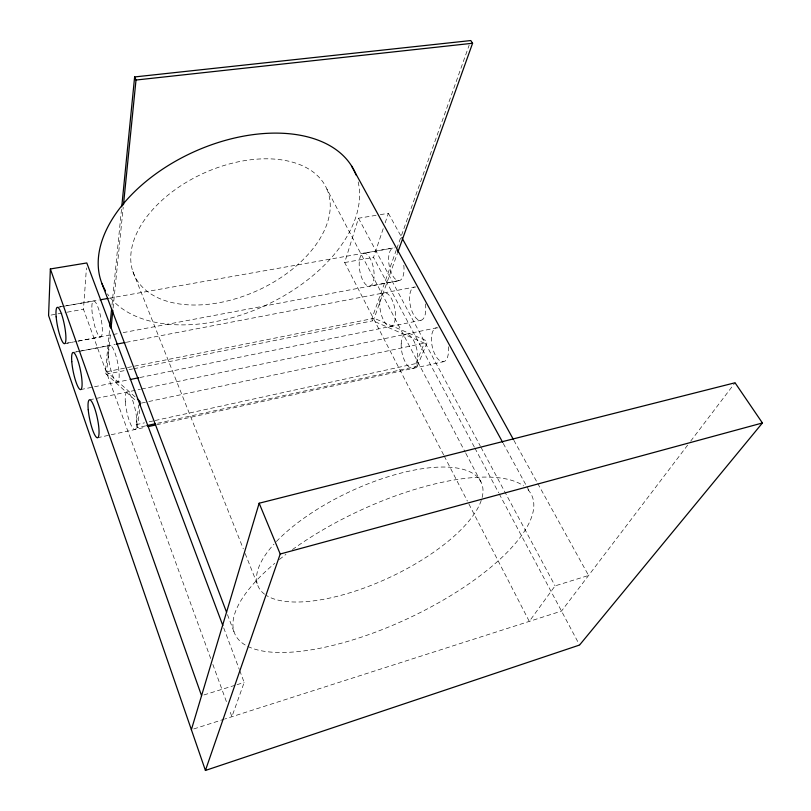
<?xml version="1.0" encoding="UTF-8"?>
<svg xmlns="http://www.w3.org/2000/svg" width="811" height="811" viewBox="0 0 811 811"><rect width="100%" height="100%" fill="white"/><g stroke="black" fill="none" stroke-linecap="round" stroke-linejoin="round"><path stroke-width="0.61" stroke-dasharray="4.05 3.04" d="M210.698 658.522L83.472 309.275L86.442 267.965M109.455 330.655L105.44 371.164L105.866 373.689L136.877 401.668M111.989 305.129L121.498 209.299M135.102 396.873L106.677 371.722L110.651 332.246M113.084 308.008L123.211 207.312M145.585 425.887L137.241 427.721L136.106 424.66L138.843 404.942M137.241 427.721L139.897 408.805M443.637 454.91L344.675 262.551L358.492 218.23L378.423 214.945M474.334 447.064L373.526 257.391L383.562 227.607M385.164 222.843L388.378 213.313L379.66 214.743M396.366 249.818L372.127 317.963A1.632 0.679 78.7 0 0 372.158 319.595A1.632 0.679 78.7 0 0 372.888 320.781L424.325 343.134L415.8 363.581L417.209 366.288L156.32 423.535M396.782 248.653L469.163 45.142M106.677 371.722L374.175 318.287L397.349 253.539M239.742 670.596L244.182 682.446L231.895 716.731L229.3 709.605M417.209 366.288L426.738 343.58A1.774 0.791 78 0 0 426.738 341.816A1.774 0.791 78 0 0 425.897 340.508L374.175 318.287M537.754 483.549L588.573 575.465L555.089 585.877L529.289 621.398L467.947 502.161M687.647 445.127L561.516 611.068L224.748 719.022M690.708 441.103L735.04 382.772M193.768 728.957L223.937 719.286M203.936 694.946L235.9 685.021M237.086 684.646L244.182 682.446M97.442 437.768L145.615 427.184M156.736 424.731L443.333 361.726M136.106 424.66L144.449 422.845M149.214 421.801L153.978 420.757M155.175 420.503L415.8 363.581M141.469 403.077L147.602 401.78M148.778 401.526L424.325 343.134M89.524 399.823L140.313 389.29M141.56 389.027L436.389 327.867M80.664 389.584L128.929 379.761M140.07 377.49L420.99 320.264M106.19 374.266L124.276 370.637M129.04 369.684L132.619 368.964M133.815 368.721L372.888 320.781M72.939 352.521L77.897 351.568M79.143 351.335L115.132 344.432M126.293 342.293L414.188 287.104M76.619 351.822L80.299 351.112M81.526 350.879L109.759 345.476M67.08 343.185L76.721 341.37M77.927 341.137L100.807 336.818M64.677 343.641L73.395 341.999M78.373 341.056L111.989 334.73M113.226 334.487L118.213 333.554M123.191 332.611L399.58 280.525L370.019 286.09M51.073 315.073L66.026 312.397M67.272 312.174L83.472 309.275M344.675 262.551L373.526 257.391M57.115 307.42L99.398 299.948M109.353 298.184L392.899 248.044L363.135 253.316M59.608 306.984L93.275 301.043M388.378 213.313L401.232 236.569M513.88 440.353L537.146 482.433M503.266 443.455L526.319 485.617M526.927 486.722L529.958 492.267M358.492 218.23L480.396 446.192M480.994 447.307L555.089 585.877M474.932 448.179L498.653 492.804M499.241 493.919L579.561 645.039M326.884 189.034A105.491 64.535 -24.3 0 1 204.575 304.632A105.491 64.535 -24.3 0 1 160.041 202.091A105.491 64.535 -24.3 0 1 326.884 189.034L465.24 452.214M465.828 453.329L481.724 483.569M444.215 456.035L467.369 501.036M132.852 271.492L243.29 548.834M245.155 553.528L257.33 584.082M227.475 614.647L234.643 633.553M223.735 627.937L239.296 669.41M212.857 664.462L227.141 703.664M527.931 489.702A163.822 59.071 -25.1 0 1 347.118 641.592A163.822 59.071 -25.1 0 1 274.747 563.341M279.389 559.519A163.822 59.071 -25.1 0 1 285.938 554.389M292.426 549.584A163.822 59.071 -25.1 0 1 523.582 485.88M358.168 181.958A138.215 84.709 -24.3 0 1 262.936 306.568A138.215 84.709 -24.3 0 1 107.447 293.917M276.419 541.515A123.059 47.271 -25.1 0 1 410.802 470.785A123.059 47.271 -25.1 0 1 481.896 498.349M481.258 500.428A123.059 47.271 -25.1 0 1 383.502 580.21A123.059 47.271 -25.1 0 1 266.332 595.416M264.558 594.189A123.059 47.271 -25.1 0 1 273.936 544.191M403.797 265.248A16.605 7.258 79.9 0 1 398.252 280.626A16.605 7.258 79.9 0 1 388.864 263.413A16.605 7.258 79.9 0 1 394.318 247.872M425.42 303.953A16.93 7.583 79 0 1 419.976 320.335A16.93 7.583 79 0 1 409.849 302.726A16.93 7.583 79 0 1 415.678 287.033M448.301 346.814A17.295 7.917 77.9 0 1 441.863 361.655A17.295 7.917 77.9 0 1 431.634 342.911A17.295 7.917 77.9 0 1 437.97 327.887M125.34 401.82A19.16 4.349 78 0 0 134.93 429.536A19.16 4.349 78 0 0 132.862 400.979A19.16 4.349 78 0 0 125.34 401.82M401.202 343.793A17.477 7.603 77.9 0 0 412.951 368.417A17.477 7.603 77.9 0 0 414.218 341.684A17.477 7.603 77.9 0 0 401.202 343.793M379.852 301.175A17.102 7.279 78.9 0 0 390.284 326.458A17.102 7.279 78.9 0 0 392.656 301.195A17.102 7.279 78.9 0 0 379.852 301.175M359.283 261.821A16.778 6.964 79.8 0 0 369.319 286.222A16.778 6.964 79.8 0 0 371.377 260.98A16.778 6.964 79.8 0 0 359.283 261.821M108.198 353.931A18.724 4.146 78.5 0 0 117.037 382.113A18.724 4.146 78.5 0 0 115.76 355.259A18.724 4.146 78.5 0 0 108.198 353.931M91.927 309.782A18.318 3.943 78.9 0 0 100.412 336.9A18.318 3.943 78.9 0 0 98.932 310.035A18.318 3.943 78.9 0 0 91.927 309.782"/><path stroke-width="1.22" d="M222.843 625.565L86.797 262.957L50.353 268.958L48.579 315.52L205.426 770.45L579.561 645.039L762.421 422.977L735.04 382.772L259.155 503.225L191.376 729.718M109.83 326.874L111.634 308.717M121.741 206.805L134.626 76.944L470.796 40.55L472.59 43.257L397.765 252.373M111.026 328.475L112.841 310.41M123.465 204.818L136.005 80.036L134.626 76.944M140.313 405.824L140.019 401.475L137.383 398.89M205.426 770.45L280.211 554.014L259.155 503.225M280.211 554.014L762.421 422.977M148.089 426.637L155.499 425.005M146.781 425.623L155.134 423.788M130.166 379.507L138.833 377.744M116.368 344.199L125.056 342.536M100.645 299.725L108.106 298.407M136.005 80.036L472.59 43.257M401.85 237.674L513.272 439.248M351.629 166.083L502.668 442.34M102.064 283.86L226.583 612.285M50.353 268.958L201.564 695.686M105.491 290.825A138.215 84.709 -24.3 0 1 192.187 152.64A138.215 84.709 -24.3 0 1 356.07 175.034M56.162 316.827A18.531 3.497 78.8 0 0 64.495 343.692A18.531 3.497 78.8 0 0 62.173 316.006A18.531 3.497 78.8 0 0 56.162 316.827M71.773 361.625A18.937 3.67 78.4 0 0 80.471 389.604A18.937 3.67 78.4 0 0 78.312 361.888A18.937 3.67 78.4 0 0 71.773 361.625M88.237 409.758A19.383 3.852 78 0 0 97.513 437.768A19.383 3.852 78 0 0 94.867 408.856A19.383 3.852 78 0 0 88.237 409.758"/></g></svg>
